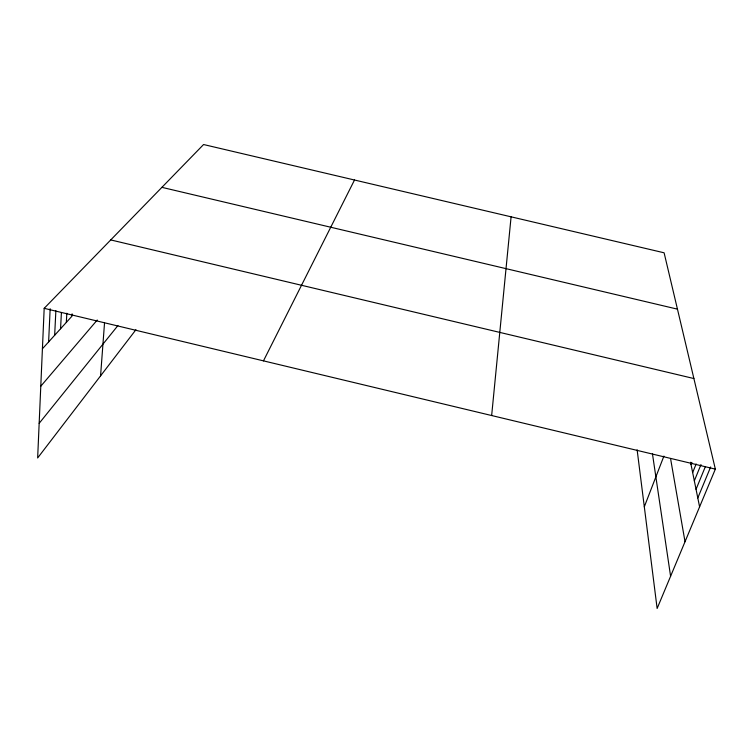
<?xml version="1.0" encoding="UTF-8"?>
<svg xmlns="http://www.w3.org/2000/svg" width="753" height="753" viewBox="0 0 753 753"><rect width="100%" height="100%" fill="white"/><g stroke="black" fill="none" stroke-linecap="round" stroke-linejoin="round"><path stroke-width="1.13" d="M637.123 449.795L657.134 608.471L715.35 469.128L664.108 252.801L203.574 144.529L44.182 308.325L37.65 457.965L135.935 329.72M48.616 341.947L50.159 308.721M54.658 335.273L55.873 310.725M60.56 328.76L61.417 312.542M66.33 322.397L66.838 313.21M72.1 313.841L71.959 316.185L42.413 348.78M100.573 375.86L104.516 323.159M491.653 415.534L511.089 216.826M644.314 506.788L663.911 456.092M691.019 464.516L691.885 462.38M692.656 472.583L696.149 463.97M694.332 480.838L700.977 464.573M696.045 489.29L705.213 467.011M697.796 497.949L710.653 466.954M263.465 360.866L354.512 180.014M39.165 423.327L117.939 325.541M40.784 386.223L97.241 320.016M161.904 187.346L677.455 309.154M110.738 239.925L693.899 378.543M44.182 308.325L715.35 469.128M690.567 462.267L699.593 506.825M670.697 459.377L685.023 541.708M652.418 453.588L670.594 576.243"/></g></svg>
